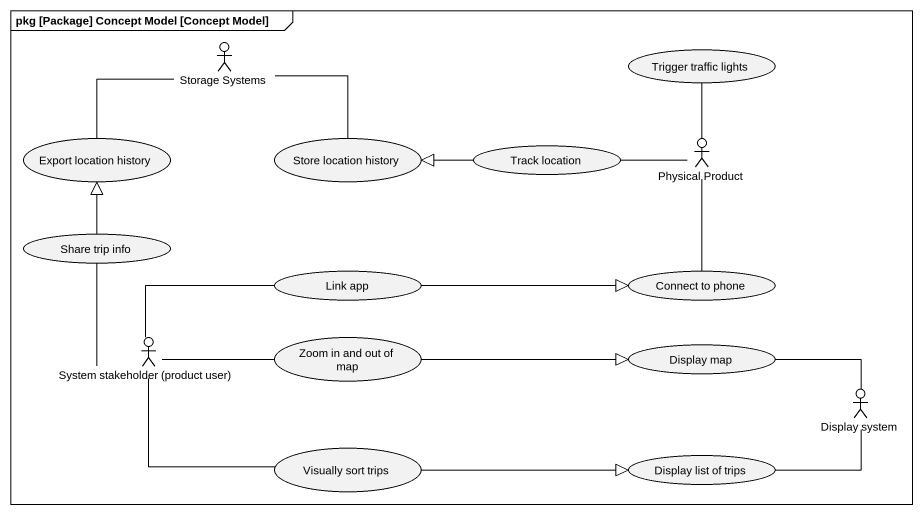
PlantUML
@startuml
mainframe pkg [Package] Concept Model [Concept Model]
actor "Storage Systems" as Storage_Systems
usecase "Trigger traffic lights" as Trigger_traffic_lights
usecase "Export location history" as Export_location_history
usecase "Store location history" as Store_location_history
usecase "Track location" as Track_location
actor "Physical Product" as Physical_Product
usecase "Share trip info" as Share_trip_info
usecase "Link app" as Link_app
usecase "Connect to phone" as Connect_to_phone
actor "System stakeholder (product user)" as System_stakeholder_product
usecase "Zoom in and out of map" as Zoom_in_and_out_of_map
usecase "Display map" as Display_map
actor "Display system" as Display_system
usecase "Visually sort trips" as Visually_sort_trips
usecase "Display list of trips" as Display_list_of_trips
Export_location_history -up- Storage_Systems
Store_location_history -up- Storage_Systems
Track_location -left-|> Store_location_history
Physical_Product -up- Trigger_traffic_lights
Physical_Product -left- Track_location
Physical_Product -- Connect_to_phone
Share_trip_info -up-|> Export_location_history
Link_app -right-|> Connect_to_phone
System_stakeholder_product -up- Share_trip_info
System_stakeholder_product -right- Link_app
System_stakeholder_product -right- Zoom_in_and_out_of_map
System_stakeholder_product -right- Visually_sort_trips
Zoom_in_and_out_of_map -right-|> Display_map
Display_system -left- Display_map
Display_system -left- Display_list_of_trips
Visually_sort_trips -right-|> Display_list_of_trips
@enduml
